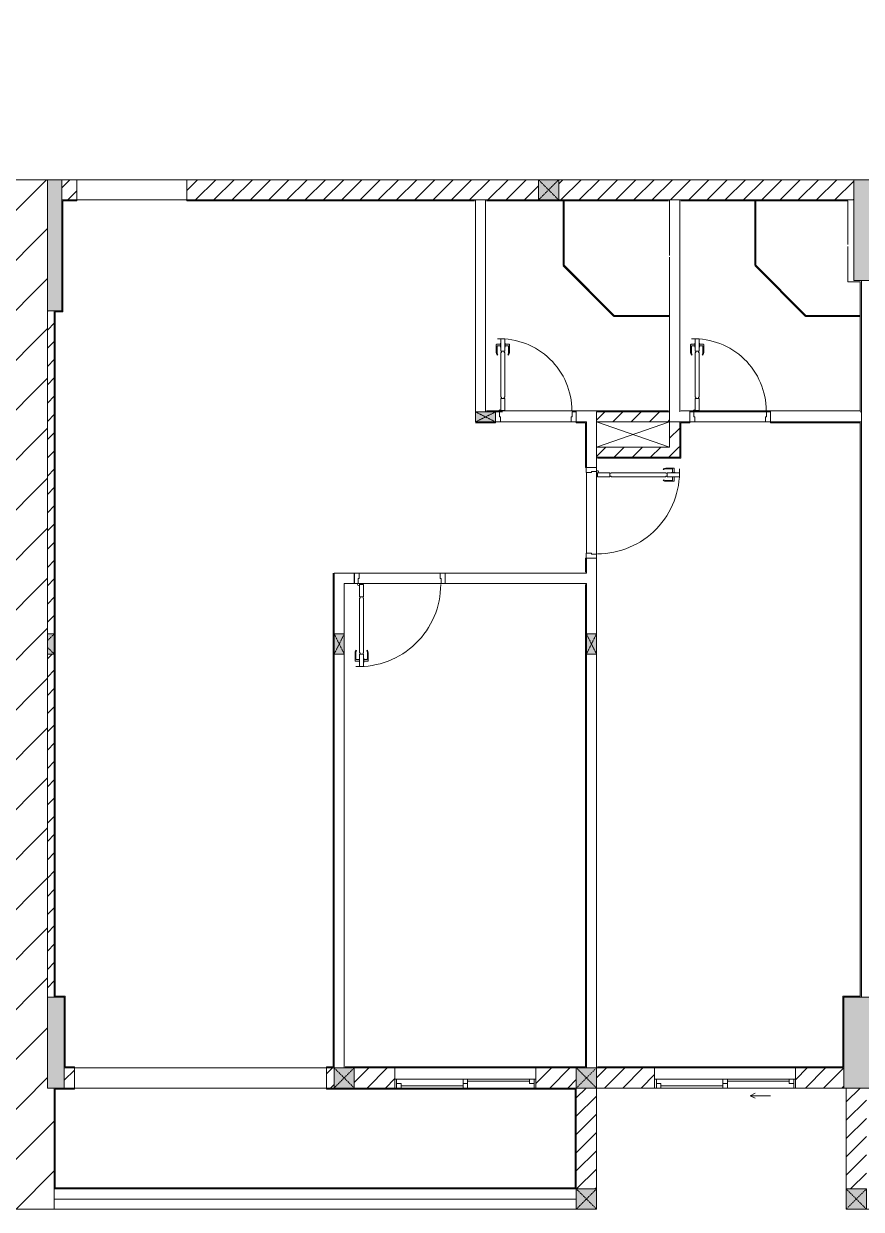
# Model space of a CAD drawing. Header units: millimetres. Extents: x 50254 to 245170, y 481 to 78637.
# Drawn here: x 186766 to 195068, y 23335 to 35083 of the extents above; entities that cross this region are included whole.
import ezdxf

# ---------------------------------------------------------------- set-up
doc = ezdxf.new("R2010")
doc.units = ezdxf.units.MM
doc.linetypes.add('IMPORT-Dash _2_', pattern=[6, 3, -3])
for name, color, linetype, lineweight in [('0-2-1', 53, 'Continuous', 9), ('A-DETL-GENF-6', 20, 'Continuous', 9), ('A-DETL-GENF-7', 53, 'Continuous', 9), ('A-DETL-THIN-2', 151, 'Continuous', 9), ('A-DOOR-5', 53, 'Continuous', 9), ('A-FLOR-1-1', 53, 'Continuous', 9), ('A-FLOR-4', 53, 'Continuous', 9), ('A-GLAZ-5', 53, 'Continuous', 9), ('A-GLAZ-CURT-3', 130, 'Continuous', 9), ('A-GLAZ-CURT-4', 53, 'Continuous', 9), ('A-WALL-1-1', 53, 'Continuous', 9), ('A-WALL-7', 53, 'Continuous', 9), ('A-WALL-PATT-3', 53, 'Continuous', 9), ('A-WALL-PATT-4', 130, 'Continuous', 9), ('A_1404_dwg-1', 53, 'Continuous', 9), ('I-WALL-1-1', 53, 'Continuous', 9), ('I-WALL-2', 53, 'Continuous', 9), ('S-COLS-1', 130, 'Continuous', 9), ('S-COLS-10', 130, 'IMPORT-Dash _2_', 9), ('S-COLS-2-1', 53, 'Continuous', 9), ('S-COLS-4-1', 53, 'Continuous', 9), ('S-COLS-9', 53, 'Continuous', 9), ('S-COLS-HDLN-2', 53, 'IMPORT-Dash _2_', 9)]:
    doc.layers.add(name, color=color, linetype=linetype, lineweight=lineweight)
pattern_1 = [(45, (0, 0), (-90.50967, 90.50967), [])]

# ---------------------------------------------------------------- blocks, each defined once
blk = doc.blocks.new('A_1404_dwg_NCV_TKTC_KET CAU_rvt-1-TKTC_MB HOÀN THIỆN SÀN TẦNG 3-4-4819833-KeyPlan-CH1')
at = {"layer": 'S-COLS-1'}
for points in [[(69263, 32237), (69328, 32237), (69328, 33537), (69188, 33537), (69188, 32237), (69253, 32237)], [(77528, 32537), (77528, 33537), (77178, 33537), (77178, 32537), (77453, 32537)], [(69253, 24537), (69353, 24537), (69353, 25437), (69188, 25437), (69188, 24537), (69253, 24537)], [(77478, 24537), (77478, 25437), (77078, 25437), (77078, 24537), (77453, 24537)]]:
    blk.add_hatch(color=256, dxfattribs=at).paths.add_polyline_path(points)
at = {"layer": 'A-FLOR-1-1'}
for p, q in [((74628, 24535), (77103, 24535)), ((69253, 23337), (74428, 23337)), ((77103, 23335), (83728, 23335))]:
    blk.add_line(p, q, dxfattribs=at)
at = {"layer": 'S-COLS-2-1'}
for p, q in [((69188, 32237), (69253, 32237)), ((69253, 25437), (69188, 25437)), ((69353, 24537), (69353, 24737))]:
    blk.add_line(p, q, dxfattribs=at)
at = {"layer": 'S-COLS-2-1', "flags": 128}
for points in [[(69328, 33337), (69328, 33537), (69188, 33537)], [(77178, 32537), (77528, 32537), (77528, 33537), (77178, 33537), (77178, 33337)], [(77078, 24737), (77078, 24537), (77478, 24537), (77478, 25437), (77253, 25437)]]:
    blk.add_lwpolyline(points, dxfattribs=at)
blk = doc.blocks.new('A_1404_dwg_DOOR_CW_01 CANH MO-PANEL KINH - DIG_02-800x2200-CỬA NHÔM KÍNH-400864-TKTC_MB HOÀN THIỆN SÀN TẦNG 3-4-4819836-KeyPlan-CH1')
at = {"layer": 'A-DETL-GENF-7'}
for p, q in [((48215, 37250), (48215, 37170)), ((48223, 37276), (48229, 37271)), ((48223, 37187), (48223, 37250)), ((48336, 37276), (48330, 37271)), ((48337, 37187), (48337, 37250)), ((48345, 37250), (48345, 37170)), ((48258, 37166), (48219, 37166)), ((48258, 37183), (48227, 37183)), ((48302, 37183), (48333, 37183)), ((48302, 37166), (48341, 37166))]:
    blk.add_line(p, q, dxfattribs=at)
at = {"layer": 'A-DETL-GENF-7', "flags": 128}
for points in [[(48260, 37705), (48300, 37705), (48300, 37825), (48260, 37825)], [(48266, 37691), (48260, 37691), (48260, 37249), (48266, 37249), (48266, 37235), (48294, 37235), (48294, 37249), (48300, 37249), (48300, 37691), (48294, 37691), (48294, 37705), (48266, 37705)], [(48258, 37195), (48260, 37195), (48260, 37155), (48258, 37155)], [(48300, 37115), (48260, 37115), (48260, 37235), (48300, 37235)], [(48302, 37195), (48300, 37195), (48300, 37155), (48302, 37155)]]:
    blk.add_lwpolyline(points, close=True, dxfattribs=at)
at = {"layer": 'A-DETL-GENF-7'}
blk.add_circle((48310, 37827), 10, dxfattribs=at)
for centre, radius, start, end in [((48310, 37827), 714, 180, 272), ((48260, 37250), 45, 145, 180), ((48260, 37250), 37, 145, 180), ((48300, 37250), 37, 0, 35), ((48300, 37250), 45, 0, 35), ((48219, 37170), 4, 180, 270), ((48227, 37187), 4, 180, 270), ((48333, 37187), 4, 270, 0), ((48341, 37170), 4, 270, 0)]:
    blk.add_arc(centre, radius, start, end, dxfattribs=at)
at = {"layer": 'A-DOOR-5'}
blk.add_line((48310, 37837), (48285, 37837), dxfattribs=at)
at = {"layer": 'A-DOOR-5', "flags": 128}
blk.add_lwpolyline([(47603, 37937), (47553, 37937), (47553, 37837), (47593, 37837), (47593, 37887), (47603, 37887)], close=True, dxfattribs=at)
blk.add_lwpolyline([(48353, 37937), (48303, 37937), (48303, 37887), (48313, 37887), (48313, 37837), (48353, 37837)], dxfattribs=at)
blk = doc.blocks.new('A_1404_dwg_DOOR_CW_01 CANH MO-PANEL KINH - DIG_02-800x2200-CỬA NHÔM KÍNH-V57-TKTC_MB HOÀN THIỆN SÀN TẦNG 3-4-4819848-KeyPlan-CH1')
at = {"layer": 'A-DETL-GENF-7'}
for p, q in [((75561, 31824), (75561, 31903)), ((75604, 31907), (75565, 31907)), ((75569, 31886), (75569, 31824)), ((75604, 31890), (75573, 31890)), ((75648, 31907), (75687, 31907)), ((75648, 31890), (75679, 31890)), ((75683, 31886), (75683, 31824)), ((75691, 31824), (75691, 31903)), ((75569, 31798), (75575, 31803)), ((75682, 31798), (75676, 31803))]:
    blk.add_line(p, q, dxfattribs=at)
at = {"layer": 'A-DETL-GENF-7', "flags": 128}
for points in [[(75606, 31959), (75646, 31959), (75646, 31839), (75606, 31839)], [(75604, 31879), (75606, 31879), (75606, 31919), (75604, 31919)], [(75640, 31383), (75646, 31383), (75646, 31825), (75640, 31825), (75640, 31839), (75612, 31839), (75612, 31825), (75606, 31825), (75606, 31383), (75612, 31383), (75612, 31369), (75640, 31369)], [(75648, 31879), (75646, 31879), (75646, 31919), (75648, 31919)], [(75646, 31369), (75606, 31369), (75606, 31249), (75646, 31249)]]:
    blk.add_lwpolyline(points, close=True, dxfattribs=at)
at = {"layer": 'A-DETL-GENF-7'}
blk.add_circle((75596, 31247), 10, dxfattribs=at)
for centre, radius, start, end in [((75596, 31247), 714, 360, 92), ((75565, 31903), 4, 90, 180), ((75573, 31886), 4, 90, 180), ((75679, 31886), 4, 0, 90), ((75687, 31903), 4, 0, 90), ((75606, 31824), 45, 180, 215), ((75606, 31824), 37, 180, 215), ((75646, 31824), 37, 325, 0), ((75646, 31824), 45, 325, 0)]:
    blk.add_arc(centre, radius, start, end, dxfattribs=at)
at = {"layer": 'A-DOOR-5'}
blk.add_line((75596, 31237), (75621, 31237), dxfattribs=at)
at = {"layer": 'A-DOOR-5', "flags": 128}
for points in [[(75553, 31137), (75603, 31137), (75603, 31187), (75593, 31187), (75593, 31237), (75553, 31237)], [(76303, 31137), (76353, 31137), (76353, 31237), (76313, 31237), (76313, 31187), (76303, 31187)]]:
    blk.add_lwpolyline(points, close=True, dxfattribs=at)
blk = doc.blocks.new('A_1404_dwg_System Panel - Glazed-559274-TKTC_MB HOÀN THIỆN SÀN TẦNG 3-4-4819854-KeyPlan-CH1')
at = {"layer": 'A-GLAZ-CURT-3'}
blk.add_hatch(color=256, dxfattribs=at).paths.add_polyline_path([(77243, 32182), (77243, 32192), (76703, 32187), (76706, 32182)])
at = {"layer": 'A-GLAZ-CURT-4'}
blk.add_line((77243, 32192), (76705, 32192), dxfattribs=at)
at = {"layer": 'A-GLAZ-CURT-4', "flags": 128}
blk.add_lwpolyline([(76703, 32182), (77243, 32182), (77243, 32192)], dxfattribs=at)
blk = doc.blocks.new('A_1404_dwg_System Panel - Glazed-568957-TKTC_MB HOÀN THIỆN SÀN TẦNG 3-4-4819855-KeyPlan-CH1')
at = {"layer": 'A-GLAZ-CURT-3'}
blk.add_hatch(color=256, dxfattribs=at).paths.add_polyline_path([(76208, 32687), (76208, 33327), (76198, 33327), (76203, 32687)])
at = {"layer": 'A-GLAZ-CURT-4'}
blk.add_line((76198, 33327), (76198, 32687), dxfattribs=at)
at = {"layer": 'A-GLAZ-CURT-4', "flags": 128}
blk.add_lwpolyline([(76208, 32689), (76208, 33327), (76198, 33327)], dxfattribs=at)
blk = doc.blocks.new('A_1404_dwg_System Panel - Glazed-433667-TKTC_MB HOÀN THIỆN SÀN TẦNG 3-4-4819839-KeyPlan-CH1')
at = {"layer": 'A-GLAZ-CURT-3'}
blk.add_hatch(color=256, dxfattribs=at).paths.add_polyline_path([(47648, 36385), (47653, 36387), (47656, 36391), (47153, 36887), (47153, 36880)])
at = {"layer": 'A-GLAZ-CURT-4', "flags": 128}
blk.add_lwpolyline([(47656, 36391), (47156, 36891), (47149, 36884), (47649, 36384)], close=True, dxfattribs=at)
blk = doc.blocks.new('A_1404_dwg_System Panel - Glazed-579079-TKTC_MB HOÀN THIỆN SÀN TẦNG 3-4-4819856-KeyPlan-CH1')
at = {"layer": 'A-GLAZ-CURT-3'}
blk.add_hatch(color=256, dxfattribs=at).paths.add_polyline_path([(75353, 32182), (75353, 32192), (74803, 32187), (74806, 32182)])
at = {"layer": 'A-GLAZ-CURT-4'}
blk.add_line((75353, 32192), (74805, 32192), dxfattribs=at)
at = {"layer": 'A-GLAZ-CURT-4', "flags": 128}
blk.add_lwpolyline([(74803, 32182), (75353, 32182), (75353, 32192)], dxfattribs=at)
blk = doc.blocks.new('A_1404_dwg_System Panel - Glazed-579049-TKTC_MB HOÀN THIỆN SÀN TẦNG 3-4-4819857-KeyPlan-CH1')
at = {"layer": 'A-GLAZ-CURT-3'}
blk.add_hatch(color=256, dxfattribs=at).paths.add_polyline_path([(74308, 32687), (74308, 33327), (74298, 33327), (74303, 32687)])
at = {"layer": 'A-GLAZ-CURT-4'}
blk.add_line((74298, 33327), (74298, 32687), dxfattribs=at)
at = {"layer": 'A-GLAZ-CURT-4', "flags": 128}
blk.add_lwpolyline([(74308, 32689), (74308, 33327), (74298, 33327)], dxfattribs=at)
blk = doc.blocks.new('A_1404_dwg_System Panel - Glazed-579080-TKTC_MB HOÀN THIỆN SÀN TẦNG 3-4-4819858-KeyPlan-CH1')
at = {"layer": 'A-GLAZ-CURT-3'}
blk.add_hatch(color=256, dxfattribs=at).paths.add_polyline_path([(74799, 32183), (74803, 32194), (74303, 32687), (74299, 32683), (74628, 32355)])
at = {"layer": 'A-GLAZ-CURT-4', "flags": 128}
blk.add_lwpolyline([(74299, 32683), (74799, 32183), (74806, 32190), (74306, 32690)], close=True, dxfattribs=at)
blk = doc.blocks.new('A_1404_dwg_DOOR_CW_01 CANH MO-PANEL KINH - DIW_01-900x2200-CỬA GỖ VÂN LAMINATE-553393-TKTC_MB HOÀN THIỆN SÀN TẦNG 3-4-4819840-KeyPlan-CH1')
at = {"layer": 'A-DETL-GENF-7'}
for p, q in [((46582, 38482), (46582, 38521)), ((46582, 38438), (46582, 38399)), ((46666, 38525), (46586, 38525)), ((46599, 38482), (46599, 38513)), ((46599, 38438), (46599, 38407)), ((46603, 38517), (46666, 38517)), ((46691, 38517), (46687, 38511)), ((46666, 38395), (46586, 38395)), ((46603, 38403), (46666, 38403)), ((46691, 38404), (46687, 38410))]:
    blk.add_line(p, q, dxfattribs=at)
at = {"layer": 'A-DETL-GENF-7', "flags": 128}
for points in [[(46531, 38440), (46531, 38480), (46651, 38480), (46651, 38440)], [(46610, 38482), (46610, 38480), (46571, 38480), (46571, 38482)], [(46610, 38438), (46610, 38440), (46571, 38440), (46571, 38438)], [(47207, 38474), (47207, 38480), (46665, 38480), (46665, 38474), (46651, 38474), (46651, 38446), (46665, 38446), (46665, 38440), (47207, 38440), (47207, 38446), (47221, 38446), (47221, 38474)], [(47221, 38480), (47221, 38440), (47341, 38440), (47341, 38480)]]:
    blk.add_lwpolyline(points, close=True, dxfattribs=at)
at = {"layer": 'A-DETL-GENF-7'}
blk.add_circle((47343, 38430), 10, dxfattribs=at)
for centre, radius, start, end in [((47343, 38430), 814, 90, 182), ((46586, 38521), 4, 90, 180), ((46603, 38513), 4, 90, 180), ((46666, 38480), 45, 55, 90), ((46666, 38480), 37, 55, 90), ((46586, 38399), 4, 180, 270), ((46603, 38407), 4, 180, 270), ((46666, 38440), 37, 270, 305), ((46666, 38440), 45, 270, 305)]:
    blk.add_arc(centre, radius, start, end, dxfattribs=at)
at = {"layer": 'A-DOOR-5'}
blk.add_line((47353, 38430), (47353, 38455), dxfattribs=at)
at = {"layer": 'A-DOOR-5', "flags": 128}
for points in [[(47453, 39237), (47453, 39287), (47353, 39287), (47353, 39247), (47403, 39247), (47403, 39237)], [(47453, 38387), (47453, 38437), (47403, 38437), (47403, 38427), (47353, 38427), (47353, 38387)]]:
    blk.add_lwpolyline(points, close=True, dxfattribs=at)
blk = doc.blocks.new('A_1404_dwg_DOOR_CW_01 CANH MO-PANEL KINH - DIW_01-900x2200-CỬA GỖ VÂN LAMINATE-553375-TKTC_MB HOÀN THIỆN SÀN TẦNG 3-4-4819841-KeyPlan-CH1')
at = {"layer": 'A-DETL-GENF-7'}
for p, q in [((49615, 40124), (49615, 40203)), ((49658, 40207), (49619, 40207)), ((49623, 40186), (49623, 40124)), ((49658, 40190), (49627, 40190)), ((49702, 40207), (49741, 40207)), ((49702, 40190), (49733, 40190)), ((49737, 40186), (49737, 40124)), ((49745, 40124), (49745, 40203)), ((49623, 40098), (49629, 40103)), ((49736, 40098), (49730, 40103))]:
    blk.add_line(p, q, dxfattribs=at)
at = {"layer": 'A-DETL-GENF-7', "flags": 128}
for points in [[(49658, 40179), (49660, 40179), (49660, 40219), (49658, 40219)], [(49700, 40259), (49660, 40259), (49660, 40139), (49700, 40139)], [(49702, 40179), (49700, 40179), (49700, 40219), (49702, 40219)], [(49666, 39583), (49660, 39583), (49660, 40125), (49666, 40125), (49666, 40139), (49694, 40139), (49694, 40125), (49700, 40125), (49700, 39583), (49694, 39583), (49694, 39569), (49666, 39569)], [(49660, 39569), (49700, 39569), (49700, 39449), (49660, 39449)]]:
    blk.add_lwpolyline(points, close=True, dxfattribs=at)
at = {"layer": 'A-DETL-GENF-7'}
blk.add_circle((49710, 39447), 10, dxfattribs=at)
for centre, radius, start, end in [((49710, 39447), 814, 88, 180), ((49619, 40203), 4, 90, 180), ((49627, 40186), 4, 90, 180), ((49733, 40186), 4, 0, 90), ((49741, 40203), 4, 0, 90), ((49660, 40124), 45, 180, 215), ((49660, 40124), 37, 180, 215), ((49700, 40124), 37, 325, 0), ((49700, 40124), 45, 325, 0)]:
    blk.add_arc(centre, radius, start, end, dxfattribs=at)
at = {"layer": 'A-DOOR-5'}
blk.add_line((49710, 39437), (49685, 39437), dxfattribs=at)
at = {"layer": 'A-DOOR-5', "flags": 128}
for points in [[(48853, 39337), (48853, 39437), (48893, 39437), (48893, 39387), (48903, 39387), (48903, 39337)], [(49703, 39337), (49703, 39387), (49713, 39387), (49713, 39437), (49753, 39437), (49753, 39337)]]:
    blk.add_lwpolyline(points, close=True, dxfattribs=at)
blk = doc.blocks.new('A_1404_dwg_G1_SOF - BO TRU - 100x200-745959-TKTC_MB HOÀN THIỆN SÀN TẦNG 3-4-4819847-KeyPlan-CH1')
at = {"layer": 'S-COLS-1'}
blk.add_hatch(color=256, dxfattribs=at).paths.add_polyline_path([(111053, 40037), (111053, 40237), (110953, 40237), (110953, 40037)])
at = {"layer": 'S-COLS-9', "flags": 128}
blk.add_lwpolyline([(110953, 40037), (111053, 40037), (111053, 40237), (110953, 40237)], close=True, dxfattribs=at)
at = {"layer": 'S-COLS-HDLN-2'}
for p, q in [((110953, 40037), (111053, 40237)), ((111053, 40037), (110953, 40237))]:
    blk.add_line(p, q, dxfattribs=at)
blk = doc.blocks.new('A_1404_dwg_NCV_TKTC_TANG 3 - 4_rvt-1-TKTC_MB HOÀN THIỆN SÀN TẦNG 3-4-4819943-KeyPlan-CH1')
at = {"layer": 'A-WALL-PATT-4'}
h = blk.add_hatch(color=256, dxfattribs=at)
h.paths.add_polyline_path([(69338, 33327), (69478, 33327), (69478, 33337), (69328, 33337), (69328, 33327)])
h.paths.add_polyline_path([(72236, 33327), (73428, 33327), (73428, 33337), (70568, 33337), (70568, 33327), (71013, 33327)])
for points in [[(69338, 32237), (69338, 33327), (69328, 33327), (69328, 32237)], [(69253, 25447), (69263, 25447), (69263, 32237), (69253, 32237), (69253, 28837)], [(69338, 32227), (69338, 32237), (69263, 32237), (69263, 32227), (69328, 32227)], [(77243, 25437), (77253, 25437), (77253, 31137), (77243, 31137), (77243, 25447)], [(75463, 30777), (75463, 31127), (75453, 31127), (75453, 30777)], [(75453, 30777), (75453, 30787), (74638, 30787), (74638, 30777)], [(72018, 24747), (72028, 24747), (72028, 29637), (72018, 29637), (72018, 25214)], [(74518, 24737), (74528, 24737), (74528, 29537), (74518, 29537), (74518, 24747)], [(69253, 25437), (69353, 25437), (69353, 25447), (69253, 25447)], [(69353, 24737), (69363, 24737), (69363, 25447), (69353, 25447), (69353, 24747)], [(77068, 25437), (77243, 25437), (77243, 25447), (77068, 25447)], [(77068, 24737), (77078, 24737), (77078, 25437), (77068, 25437), (77068, 24747)], [(69263, 23537), (69263, 24527), (69253, 24527), (69253, 23537)], [(74427, 23537), (74427, 24537), (74417, 24537), (74417, 23537)]]:
    blk.add_hatch(color=256, dxfattribs=at).paths.add_polyline_path(points)
h = blk.add_hatch(color=256, dxfattribs=at)
h.paths.add_polyline_path([(74518, 31127), (74518, 31137), (74428, 31137), (74428, 31127)])
h.paths.add_polyline_path([(73428, 31127), (73628, 31127), (73628, 31137), (73428, 31137)])
h = blk.add_hatch(color=256, dxfattribs=at)
h.paths.add_polyline_path([(74528, 29647), (74528, 29787), (74518, 29787), (74518, 29647)])
h.paths.add_polyline_path([(74518, 30687), (74528, 30687), (74528, 31137), (74518, 31137), (74518, 31127)])
h = blk.add_hatch(color=256, dxfattribs=at)
h.paths.add_polyline_path([(75463, 31127), (75553, 31127), (75553, 31137), (75453, 31137), (75453, 31127)])
h.paths.add_polyline_path([(76353, 31127), (77243, 31127), (77243, 31137), (76353, 31137)])
h = blk.add_hatch(color=256, dxfattribs=at)
h.paths.add_polyline_path([(69453, 24737), (69453, 24747), (69363, 24747), (69363, 24737)])
h.paths.add_polyline_path([(72028, 24737), (72027, 24747), (71953, 24747), (71953, 24737), (72027, 24737)])
h = blk.add_hatch(color=256, dxfattribs=at)
h.paths.add_polyline_path([(72227, 24737), (72628, 24737), (72628, 24747), (72138, 24747), (72138, 24737)])
h.paths.add_polyline_path([(74428, 24737), (74518, 24737), (74518, 24747), (74028, 24747), (74028, 24737), (74417, 24737)])
h = blk.add_hatch(color=256, dxfattribs=at)
h.paths.add_polyline_path([(77068, 24737), (77068, 24747), (76603, 24747), (76603, 24737)])
h.paths.add_polyline_path([(75203, 24737), (75203, 24747), (74638, 24747), (74638, 24737)])
h = blk.add_hatch(color=256, dxfattribs=at)
h.paths.add_polyline_path([(69253, 24527), (69453, 24527), (69453, 24537), (69253, 24537)])
h.paths.add_polyline_path([(74416, 24527), (74417, 24527), (74417, 24537), (71953, 24537), (71953, 24527), (74196, 24527)])
at = {"layer": 'A-FLOR-4'}
for p, q in [((70568, 33337), (69478, 33337)), ((75353, 33337), (75343, 33337)), ((74378, 31137), (73678, 31137)), ((75343, 31237), (75353, 31237)), ((76313, 31237), (75593, 31237)), ((74638, 30787), (74628, 30787)), ((74528, 29837), (74528, 30637)), ((74628, 30647), (74628, 29827)), ((72278, 29637), (73078, 29637)), ((73088, 29537), (72268, 29537)), ((72128, 24737), (72138, 24737)), ((74628, 24737), (74638, 24737))]:
    blk.add_line(p, q, dxfattribs=at)
at = {"layer": 'A-FLOR-4', "flags": 128}
for points in [[(70568, 33537), (69478, 33537), (69478, 33337), (70568, 33337)], [(76303, 31137), (75603, 31137)]]:
    blk.add_lwpolyline(points, close=True, dxfattribs=at)
blk.add_lwpolyline([(69453, 24737), (71953, 24737), (69453, 24737), (69453, 24537), (71953, 24537), (71953, 24737)], dxfattribs=at)
at = {"layer": 'A-WALL-1-1'}
for p, q in [((75353, 32769), (75353, 32192)), ((75353, 32192), (75353, 32182)), ((74428, 31237), (74428, 31137)), ((74518, 31137), (74528, 31137)), ((75553, 31137), (75553, 31237)), ((76353, 31237), (76353, 31137)), ((74528, 30687), (74628, 30687)), ((74628, 29787), (74528, 29787)), ((72228, 29537), (72228, 29637)), ((73128, 29637), (73128, 29537)), ((74528, 29647), (74528, 29637)), ((74528, 28837), (74528, 24737)), ((74528, 24737), (74628, 24737))]:
    blk.add_line(p, q, dxfattribs=at)
at = {"layer": 'A-WALL-1-1', "flags": 128}
for points in [[(73528, 31237), (73528, 33337), (73428, 33337), (73428, 31237)], [(75453, 31237), (75453, 33337), (75353, 33337), (75353, 32785)], [(77178, 32537), (77178, 33337), (77128, 33337)], [(75353, 32182), (75353, 31237), (75353, 31137), (75453, 31137)], [(74628, 30787), (74628, 31137), (74628, 31237)], [(77243, 31137), (77253, 31137), (77253, 31237), (77243, 31237)], [(72028, 29637), (72028, 29537), (72028, 29037)], [(72128, 29037), (72128, 29537), (72138, 29537)], [(74518, 29537), (74528, 29537), (74528, 29037)], [(72028, 28837), (72028, 24737), (72128, 24737), (72128, 28837)]]:
    blk.add_lwpolyline(points, dxfattribs=at)
at = {"layer": 'A-WALL-7'}
for p, q in [((74378, 31137), (73678, 31137)), ((74428, 31137), (74518, 31137)), ((74528, 31137), (74528, 30687)), ((75453, 31137), (75553, 31137)), ((76303, 31137), (75603, 31137)), ((76353, 31137), (77243, 31137)), ((74628, 30687), (74628, 30787)), ((74528, 29837), (74528, 30637)), ((74628, 30647), (74628, 29827)), ((74528, 29787), (74528, 29647)), ((74628, 29037), (74628, 29787)), ((72228, 29637), (72028, 29637)), ((72278, 29637), (73078, 29637)), ((74528, 29637), (73128, 29637)), ((72138, 29537), (72228, 29537)), ((73088, 29537), (72268, 29537)), ((73128, 29537), (74518, 29537)), ((74628, 24737), (74628, 28837))]:
    blk.add_line(p, q, dxfattribs=at)
at = {"layer": 'I-WALL-1-1'}
for p, q in [((73538, 33327), (74298, 33327)), ((74253, 33337), (74053, 33337)), ((75343, 33337), (74253, 33337)), ((74298, 33327), (74308, 33327)), ((74308, 33327), (75343, 33327)), ((75463, 33327), (76198, 33327)), ((76198, 33327), (76208, 33327)), ((77243, 32192), (77243, 32182)), ((73528, 31247), (73528, 31237)), ((74528, 31137), (74518, 31137)), ((74628, 31237), (75343, 31237)), ((75453, 31247), (75453, 31237)), ((72028, 29037), (72028, 29637)), ((69253, 29037), (69253, 28837)), ((74528, 24737), (74528, 28837)), ((72138, 24737), (72227, 24737)), ((72227, 24537), (72027, 24537)), ((69253, 23537), (69263, 23537))]:
    blk.add_line(p, q, dxfattribs=at)
at = {"layer": 'I-WALL-1-1', "flags": 128}
for points in [[(69253, 28837), (69253, 25447), (69253, 25437), (69353, 25437), (69353, 24737), (69363, 24737), (69453, 24737), (69453, 24747), (69363, 24747), (69363, 25447), (69353, 25447), (69263, 25447), (69263, 32227), (69338, 32227), (69338, 32237), (69338, 33327), (69478, 33327), (69478, 33337), (69328, 33337), (69328, 33327), (69328, 32237)], [(73428, 33327), (73428, 33337), (70568, 33337), (70568, 33327), (73418, 33327)], [(74053, 33337), (73528, 33337), (73528, 33327)], [(77128, 33337), (75453, 33337), (75453, 33327)], [(76208, 33327), (77118, 33327), (77118, 32895)], [(77118, 32877), (77118, 32527), (77128, 32527), (77243, 32527), (77243, 32192)], [(77243, 31237), (77253, 31237), (77253, 32537), (77243, 32537), (77178, 32537)], [(69328, 32237), (69263, 32237), (69253, 32237), (69253, 29037)], [(77243, 32182), (77243, 31247), (76353, 31247), (76353, 31237)], [(73428, 31127), (73628, 31127), (73628, 31137)], [(73628, 31237), (73628, 31247), (73538, 31247)], [(75343, 31247), (74428, 31247), (74428, 31237)], [(74428, 31137), (74428, 31127), (74518, 31127), (74518, 30687), (74528, 30687)], [(75453, 31137), (75453, 31127), (75453, 30787), (74638, 30787)], [(74638, 30777), (75453, 30777), (75463, 30777), (75463, 31127), (75553, 31127), (75553, 31137)], [(75553, 31237), (75553, 31247), (75463, 31247)], [(76353, 31137), (76353, 31127), (77243, 31127), (77243, 25447), (77068, 25447), (77068, 25437), (77068, 24747), (76603, 24747), (76603, 24737), (77068, 24737), (77078, 24737), (77078, 25437), (77243, 25437), (77253, 25437), (77253, 31137), (77243, 31137)], [(74528, 29787), (74518, 29787), (74518, 29647)], [(72018, 29637), (72018, 24747), (71953, 24747), (71953, 24737), (72027, 24737)], [(74518, 29527), (74518, 24747), (74028, 24747), (74028, 24737), (74428, 24737)], [(74528, 29037), (74528, 29537), (74518, 29537)], [(72028, 24737), (72028, 24747), (72028, 28837)], [(72227, 24737), (72628, 24737), (72628, 24747), (72138, 24747)], [(74428, 24737), (74518, 24737), (74528, 24737)], [(74638, 24737), (75203, 24737), (75203, 24747), (74638, 24747)], [(69263, 23537), (69263, 24527), (69453, 24527), (69453, 24537), (69253, 24537)], [(72027, 24537), (71953, 24537), (71953, 24527), (74417, 24527)], [(74417, 24527), (74417, 23537), (74427, 23537), (74427, 24537), (74417, 24537), (72227, 24537)]]:
    blk.add_lwpolyline(points, dxfattribs=at)
at = {"layer": 'I-WALL-2'}
for p, q in [((73628, 31247), (74428, 31247)), ((74518, 31137), (74428, 31137)), ((74528, 30687), (74528, 31137)), ((75553, 31137), (75453, 31137)), ((75553, 31247), (76353, 31247)), ((77243, 31137), (76353, 31137)), ((74528, 29647), (74528, 29787)), ((72628, 24747), (74028, 24747)), ((74028, 24737), (72628, 24737)), ((75203, 24747), (76603, 24747)), ((76603, 24737), (75203, 24737)), ((69263, 23547), (74417, 23547)), ((74417, 23537), (69263, 23537))]:
    blk.add_line(p, q, dxfattribs=at)
for name, p in [('A_1404_dwg_System Panel - Glazed-579049-TKTC_MB HOÀN THIỆN SÀN TẦNG 3-4-4819857-KeyPlan-CH1', (0, 0)), ('A_1404_dwg_System Panel - Glazed-568957-TKTC_MB HOÀN THIỆN SÀN TẦNG 3-4-4819855-KeyPlan-CH1', (0, 0)), ('A_1404_dwg_System Panel - Glazed-579080-TKTC_MB HOÀN THIỆN SÀN TẦNG 3-4-4819858-KeyPlan-CH1', (0, 0)), ('A_1404_dwg_System Panel - Glazed-579079-TKTC_MB HOÀN THIỆN SÀN TẦNG 3-4-4819856-KeyPlan-CH1', (0, 0)), ('A_1404_dwg_System Panel - Glazed-559274-TKTC_MB HOÀN THIỆN SÀN TẦNG 3-4-4819854-KeyPlan-CH1', (0, 0)), ('A_1404_dwg_DOOR_CW_01 CANH MO-PANEL KINH - DIG_02-800x2200-CỬA NHÔM KÍNH-V57-TKTC_MB HOÀN THIỆN SÀN TẦNG 3-4-4819848-KeyPlan-CH1', (0, 0)), ('A_1404_dwg_G1_SOF - BO TRU - 100x200-745959-TKTC_MB HOÀN THIỆN SÀN TẦNG 3-4-4819847-KeyPlan-CH1', (-38925, -11200)), ('A_1404_dwg_G1_SOF - BO TRU - 100x200-745959-TKTC_MB HOÀN THIỆN SÀN TẦNG 3-4-4819847-KeyPlan-CH1', (-36425, -11200))]:
    blk.add_blockref(name, p)
for name, p, rotation in [('A_1404_dwg_System Panel - Glazed-433667-TKTC_MB HOÀN THIỆN SÀN TẦNG 3-4-4819839-KeyPlan-CH1', (123855, 69074), 180), ('A_1404_dwg_DOOR_CW_01 CANH MO-PANEL KINH - DIG_02-800x2200-CỬA NHÔM KÍNH-400864-TKTC_MB HOÀN THIỆN SÀN TẦNG 3-4-4819836-KeyPlan-CH1', (121980, 69074), 180), ('A_1404_dwg_G1_SOF - BO TRU - 100x200-745959-TKTC_MB HOÀN THIỆN SÀN TẦNG 3-4-4819847-KeyPlan-CH1', (33391, 142190), 270), ('A_1404_dwg_DOOR_CW_01 CANH MO-PANEL KINH - DIW_01-900x2200-CỬA GỖ VÂN LAMINATE-553393-TKTC_MB HOÀN THIỆN SÀN TẦNG 3-4-4819840-KeyPlan-CH1', (121980, 69074), 180), ('A_1404_dwg_DOOR_CW_01 CANH MO-PANEL KINH - DIW_01-900x2200-CỬA GỖ VÂN LAMINATE-553375-TKTC_MB HOÀN THIỆN SÀN TẦNG 3-4-4819841-KeyPlan-CH1', (121980, 68974), 180)]:
    blk.add_blockref(name, p, dxfattribs=dict(rotation=rotation))
blk = doc.blocks.new('A_1404_dwg_1_FAMILY RVT - W01-WxH 1400x1400xmm-V6-TKTC_MB HOÀN THIỆN SÀN TẦNG 3-4-4819965-KeyPlan-CH1')
at = {"layer": 'A-GLAZ-5'}
for p, q in [((72628, 24537), (72628, 24737)), ((74028, 24737), (74028, 24537)), ((72647, 24537), (72647, 24626)), ((72691, 24559), (73305, 24559)), ((73305, 24626), (73305, 24537)), ((73350, 24581), (73305, 24581)), ((73350, 24604), (73964, 24604)), ((74009, 24537), (74009, 24626))]:
    blk.add_line(p, q, dxfattribs=at)
at = {"layer": 'A-GLAZ-5', "flags": 128}
for points in [[(72628, 24626), (72647, 24626), (73305, 24626), (73350, 24626), (73350, 24537)], [(72691, 24537), (72691, 24581), (72647, 24581)], [(73350, 24626), (73964, 24626), (74028, 24626)], [(74009, 24581), (73964, 24581), (73964, 24626)]]:
    blk.add_lwpolyline(points, dxfattribs=at)
blk = doc.blocks.new('A_1404_dwg_1_FAMILY RVT - W01-WxH 1400x1400xmm-411185-TKTC_MB HOÀN THIỆN SÀN TẦNG 3-4-4819948-KeyPlan-CH1')
at = {"layer": 'A-GLAZ-5'}
for p, q in [((39104, 78313), (38901, 78313)), ((38672, 78237), (38672, 78148)), ((39330, 78170), (38716, 78170)), ((39375, 78237), (39330, 78237)), ((39330, 78192), (39375, 78192)), ((39989, 78215), (39375, 78215)), ((40053, 78237), (39989, 78237)), ((40034, 78237), (40034, 78148))]:
    blk.add_line(p, q, dxfattribs=at)
at = {"layer": 'A-GLAZ-5', "flags": 128}
for points in [[(39053, 78339), (39104, 78313), (39053, 78288)], [(38653, 78037), (38653, 78237), (40053, 78237), (40053, 78037)], [(39330, 78148), (39330, 78237), (38672, 78237), (38653, 78237)], [(40053, 78148), (40034, 78148), (39375, 78148), (39330, 78148), (38716, 78148), (38653, 78148)], [(38672, 78192), (38716, 78192), (38716, 78148)], [(39375, 78148), (39375, 78237), (39989, 78237), (39989, 78192), (40034, 78192)]]:
    blk.add_lwpolyline(points, dxfattribs=at)
blk = doc.blocks.new('A_1404_dwg_G1_SOF - BO TRU - 200x200-V11-TKTC_MB HOÀN THIỆN SÀN TẦNG 3-4-4819990-KeyPlan-CH1')
at = {"layer": 'S-COLS-10'}
blk.add_hatch(color=256, dxfattribs=at).paths.add_polyline_path([(42053, 25437), (42053, 25637), (41853, 25637), (41853, 25437)])
at = {"layer": 'S-COLS-4-1', "flags": 128}
blk.add_lwpolyline([(41853, 25637), (41853, 25437), (42053, 25437), (42053, 25637)], dxfattribs=at)
at = {"layer": 'S-COLS-HDLN-2'}
for p, q in [((42053, 25637), (41853, 25437)), ((41853, 25637), (42053, 25437))]:
    blk.add_line(p, q, dxfattribs=at)
blk = doc.blocks.new('A_1404_dwg_G1_SOF - BO TRU - 200x200-3054293-TKTC_MB HOÀN THIỆN SÀN TẦNG 3-4-4819986-KeyPlan-CH1')
at = {"layer": 'S-COLS-10'}
blk.add_hatch(color=256, dxfattribs=at).paths.add_polyline_path([(41853, 71512), (42053, 71512), (42052, 71712), (41853, 71712)])
at = {"layer": 'S-COLS-4-1', "flags": 128}
blk.add_lwpolyline([(42053, 71712), (41853, 71712), (41853, 71512), (42053, 71512)], close=True, dxfattribs=at)
at = {"layer": 'S-COLS-HDLN-2'}
for p, q in [((42053, 71712), (41853, 71512)), ((41853, 71712), (42053, 71512))]:
    blk.add_line(p, q, dxfattribs=at)
blk = doc.blocks.new('A_1404_dwg_G1_SOF - BO TRU - 200x200-V12-TKTC_MB HOÀN THIỆN SÀN TẦNG 3-4-4819991-KeyPlan-CH1')
at = {"layer": 'S-COLS-10'}
blk.add_hatch(color=256, dxfattribs=at).paths.add_polyline_path([(42053, 20337), (42053, 20537), (41853, 20537), (41853, 20337)])
at = {"layer": 'S-COLS-4-1', "flags": 128}
blk.add_lwpolyline([(42053, 20337), (42053, 20537), (41853, 20537), (41853, 20337)], dxfattribs=at)
at = {"layer": 'S-COLS-HDLN-2'}
for p, q in [((42053, 20537), (41853, 20337)), ((41853, 20537), (42053, 20337))]:
    blk.add_line(p, q, dxfattribs=at)
blk = doc.blocks.new('A_1404_dwg_G1_SOF - BO TRU - 200x200-V32-TKTC_MB HOÀN THIỆN SÀN TẦNG 3-4-4820011-KeyPlan-CH1')
at = {"layer": 'S-COLS-10'}
blk.add_hatch(color=256, dxfattribs=at).paths.add_polyline_path([(69253, 28837), (69253, 29037), (69188, 29037), (69188, 28837)])
at = {"layer": 'S-COLS-4-1'}
for p, q in [((69253, 29037), (69188, 29037)), ((69188, 28837), (69253, 28837))]:
    blk.add_line(p, q, dxfattribs=at)
at = {"layer": 'S-COLS-HDLN-2'}
for p, q in [((69253, 29037), (69188, 28972)), ((69188, 28902), (69253, 28837))]:
    blk.add_line(p, q, dxfattribs=at)
blk = doc.blocks.new('A_1404_dwg_G1_SOF - BO TRU - 200x200-V119-TKTC_MB HOÀN THIỆN SÀN TẦNG 3-4-4820041-KeyPlan-CH1')
at = {"layer": 'S-COLS-10'}
blk.add_hatch(color=256, dxfattribs=at).paths.add_polyline_path([(72227, 24537), (72227, 24737), (72027, 24737), (72027, 24537)])
at = {"layer": 'S-COLS-4-1'}
for p, q in [((72027, 24737), (72027, 24537)), ((72128, 24737), (72028, 24737)), ((72227, 24537), (72227, 24737))]:
    blk.add_line(p, q, dxfattribs=at)
at = {"layer": 'S-COLS-HDLN-2'}
for p, q in [((72227, 24737), (72027, 24537)), ((72027, 24737), (72227, 24537))]:
    blk.add_line(p, q, dxfattribs=at)
blk = doc.blocks.new('A_1404_dwg-4819832-KeyPlan-CH1')
at = {"layer": 'A-WALL-PATT-3'}
h = blk.add_hatch(dxfattribs=at)
h.set_pattern_fill('FP_22', color=256, style=0, pattern_type=2)
h.set_pattern_definition(pattern_1)
h.paths.add_polyline_path([(74587, 33337), (77178, 33337), (77178, 33537), (74253, 33537), (74253, 33337)])
h.paths.add_polyline_path([(71013, 33337), (74053, 33337), (74053, 33537), (70568, 33537), (70568, 33337)])
h.paths.add_polyline_path([(69478, 33337), (69478, 33537), (69328, 33537), (69328, 33337)])
h = blk.add_hatch(dxfattribs=at)
h.set_pattern_fill('FP_22', color=256, style=0, pattern_type=2)
h.set_pattern_definition(pattern_1)
h.paths.add_polyline_path([(69253, 25437), (69253, 28837), (69188, 28837), (69188, 25437)])
h.paths.add_polyline_path([(69253, 29037), (69253, 32237), (69188, 32237), (69188, 29037)])
h = blk.add_hatch(dxfattribs=at)
h.set_pattern_fill('FP_22', color=256, style=0, pattern_type=2)
h.set_pattern_definition(pattern_1)
h.paths.add_polyline_path([(75353, 31137), (75353, 31237), (74628, 31237), (74628, 31137)])
h = blk.add_hatch(dxfattribs=at)
h.set_pattern_fill('FP_22', color=256, style=0, pattern_type=2)
h.set_pattern_definition(pattern_1)
h.paths.add_polyline_path([(75453, 30887), (75453, 31137), (75353, 31137), (75353, 30887)])
h = blk.add_hatch(dxfattribs=at)
h.set_pattern_fill('FP_22', color=256, style=0, pattern_type=2)
h.set_pattern_definition(pattern_1)
h.paths.add_polyline_path([(74628, 30787), (75453, 30787), (75453, 30887), (74628, 30887), (74628, 30837)])
h = blk.add_hatch(dxfattribs=at)
h.set_pattern_fill('FP_22', color=256, style=0, pattern_type=2)
h.set_pattern_definition(pattern_1)
h.paths.add_polyline_path([(74417, 24537), (74428, 24537), (74428, 24737), (74028, 24737), (74028, 24537)])
h.paths.add_polyline_path([(69353, 24537), (69453, 24537), (69453, 24737), (69353, 24736), (69353, 24537)])
h.paths.add_polyline_path([(71953, 24537), (72027, 24537), (72027, 24737), (71953, 24737), (71953, 24537)])
h.paths.add_polyline_path([(72628, 24537), (72628, 24737), (72227, 24737), (72227, 24537)])
h = blk.add_hatch(dxfattribs=at)
h.set_pattern_fill('FP_22', color=256, style=0, pattern_type=2)
h.set_pattern_definition(pattern_1)
h.paths.add_polyline_path([(77078, 24537), (77078, 24737), (76603, 24737), (76603, 24537), (77068, 24537)])
h.paths.add_polyline_path([(74628, 24537), (75203, 24537), (75203, 24737), (74628, 24737)])
h = blk.add_hatch(dxfattribs=at)
h.set_pattern_fill('FP_22', color=256, style=0, pattern_type=2)
h.set_pattern_definition(pattern_1)
h.paths.add_polyline_path([(69253, 24537), (69253, 24537), (69188, 24537)])
h = blk.add_hatch(dxfattribs=at)
h.set_pattern_fill('FP_22', color=256, style=0, pattern_type=2)
h.set_pattern_definition(pattern_1)
h.paths.add_polyline_path([(74628, 23537), (74628, 24537), (74428, 24537), (74428, 23537), (74587, 23537)])
h = blk.add_hatch(dxfattribs=at)
h.set_pattern_fill('FP_22', color=256, style=0, pattern_type=2)
h.set_pattern_definition(pattern_1)
h.paths.add_polyline_path([(77303, 23537), (77303, 24537), (77103, 24537), (77103, 23537)])
at = {"layer": '0-2-1'}
for p, q in [((74628, 30886), (75353, 31137)), ((74628, 31137), (75351, 30887))]:
    blk.add_line(p, q, dxfattribs=at)
at = {"layer": 'A-WALL-1-1'}
for p, q in [((69328, 33537), (69328, 33337)), ((69478, 33537), (69328, 33537)), ((74053, 33537), (70568, 33537)), ((77178, 33537), (74253, 33537)), ((77178, 33337), (77178, 33537)), ((69253, 32237), (69188, 32237)), ((75353, 31237), (74628, 31237)), ((69188, 25437), (69253, 25437)), ((69353, 24737), (69353, 24537)), ((77078, 24537), (77078, 24737)), ((69253, 24537), (69188, 24537)), ((74428, 24537), (74428, 23537)), ((76603, 24537), (77078, 24537)), ((77303, 24537), (77103, 24537)), ((77103, 24537), (77103, 23537))]:
    blk.add_line(p, q, dxfattribs=at)
at = {"layer": 'A-WALL-1-1', "flags": 128}
for points in [[(74628, 31137), (75353, 31137), (75353, 30887), (74628, 30887)], [(74628, 23537), (74628, 24537), (75203, 24537)]]:
    blk.add_lwpolyline(points, dxfattribs=at)
at = {"layer": 'A-WALL-7'}
for p, q in [((69253, 23437), (74428, 23437)), ((74428, 23337), (69253, 23337))]:
    blk.add_line(p, q, dxfattribs=at)
for name, p in [('A_1404_dwg_NCV_TKTC_KET CAU_rvt-1-TKTC_MB HOÀN THIỆN SÀN TẦNG 3-4-4819833-KeyPlan-CH1', (0, 0)), ('A_1404_dwg_NCV_TKTC_TANG 3 - 4_rvt-1-TKTC_MB HOÀN THIỆN SÀN TẦNG 3-4-4819943-KeyPlan-CH1', (0, 0)), ('A_1404_dwg_G1_SOF - BO TRU - 200x200-V12-TKTC_MB HOÀN THIỆN SÀN TẦNG 3-4-4819991-KeyPlan-CH1', (32200, 13000)), ('A_1404_dwg_G1_SOF - BO TRU - 200x200-V32-TKTC_MB HOÀN THIỆN SÀN TẦNG 3-4-4820011-KeyPlan-CH1', (0, 0)), ('A_1404_dwg_G1_SOF - BO TRU - 200x200-V119-TKTC_MB HOÀN THIỆN SÀN TẦNG 3-4-4820041-KeyPlan-CH1', (0, 0)), ('A_1404_dwg_1_FAMILY RVT - W01-WxH 1400x1400xmm-V6-TKTC_MB HOÀN THIỆN SÀN TẦNG 3-4-4819965-KeyPlan-CH1', (0, 0)), ('A_1404_dwg_G1_SOF - BO TRU - 200x200-V11-TKTC_MB HOÀN THIỆN SÀN TẦNG 3-4-4819990-KeyPlan-CH1', (32575, -900)), ('A_1404_dwg_G1_SOF - BO TRU - 200x200-3054293-TKTC_MB HOÀN THIỆN SÀN TẦNG 3-4-4819986-KeyPlan-CH1', (32575, -48175)), ('A_1404_dwg_G1_SOF - BO TRU - 200x200-3054293-TKTC_MB HOÀN THIỆN SÀN TẦNG 3-4-4819986-KeyPlan-CH1', (35250, -48175))]:
    blk.add_blockref(name, p)
at = {"rotation": 180}
blk.add_blockref('A_1404_dwg_1_FAMILY RVT - W01-WxH 1400x1400xmm-411185-TKTC_MB HOÀN THIỆN SÀN TẦNG 3-4-4819948-KeyPlan-CH1', (115255, 102774), dxfattribs=at)

msp = doc.modelspace()

# ---------------------------------------------------------------- hatches: boundary and pattern name
at = {"layer": 'A-DETL-GENF-6'}
h = msp.add_hatch(dxfattribs=at)
h.set_pattern_fill('FP_23', color=256, style=0, pattern_type=2)
h.set_pattern_definition([(45, (117815.8, 0), (-247.4874, 247.4874), [])])
h.paths.add_polyline_path([(229068.4, 23336.9), (229258.4, 23336.9), (229258.4, 24536.9), (234268.4, 24536.9), (234268.4, 33536.9), (226078.4, 33536.9), (226078.4, 23336.9), (229058.4, 23336.9)])
h.paths.add_polyline_path([(221068.4, 23336.9), (221068.4, 23336.9), (221068.4, 24536.9), (225858.4, 24536.9), (225858.4, 33536.9), (217888.4, 33536.9), (217888.4, 24536.9), (217793.4, 24536.9), (217793.4, 23336.9), (220868.4, 23336.9)])
h.paths.add_polyline_path([(212668.4, 23336.9), (212943.3, 23336.9), (212943.3, 24536.9), (217658.4, 24537.4), (217658.4, 33536.9), (209533.3, 33536.9), (209533.3, 24536.9), (209468.3, 24536.5), (209468.4, 23336.9), (212668.3, 23336.9)])
h.paths.add_polyline_path([(186539.4, 23336.9), (187068.4, 23336.9), (187068.4, 24536.9), (187003.4, 24537.4), (187003.4, 33536.9), (178583.4, 33536.9), (178583.4, 24536.9), (183593.4, 24536.9), (183593.4, 23336.9), (183868.4, 23336.9)])
h.paths.add_polyline_path([(170368.4, 23336.9), (170753.4, 23336.9), (170753.4, 24536.9), (170688.4, 24536.9), (170688.4, 33536.9), (162268.4, 33536.9), (162268.4, 24536.9), (167278.4, 24536.9), (167278.4, 23336.9), (170143.4, 23336.9)])
h.paths.add_polyline_path([(225968.4, 53311.9), (234268.4, 53311.9), (234268.3, 61911.9), (225268.4, 61911.9), (225268.4, 56835.3), (224068.4, 56833.3), (224068.4, 53311.9), (225478.4, 53311.9)])
h.paths.add_polyline_path([(165768.3, 53311.9), (172468.4, 53311.9), (172468.4, 56835.3), (171268.4, 56835.3), (171268.3, 61911.9), (162268.4, 61911.9), (162268.4, 53311.9), (164568.4, 53311.9)])

# ---------------------------------------------------------------- linework, layer by layer
at = {"layer": 'A-DETL-THIN-2'}
for p, q in [((187003.4, 33536.9), (178583.4, 33536.9)), ((187003.4, 24536.9), (187003.4, 33536.9)), ((187068.4, 24536.9), (187003.4, 24536.9)), ((187068.4, 23336.9), (187068.4, 24536.9)), ((183593.4, 23336.9), (187068.4, 23336.9))]:
    msp.add_line(p, q, dxfattribs=at)

# ---------------------------------------------------------------- block references
at = {"layer": 'A_1404_dwg-1'}
msp.add_blockref('A_1404_dwg-4819832-KeyPlan-CH1', (117815.8, 0), dxfattribs=at)

doc.saveas('drawing.dxf')
